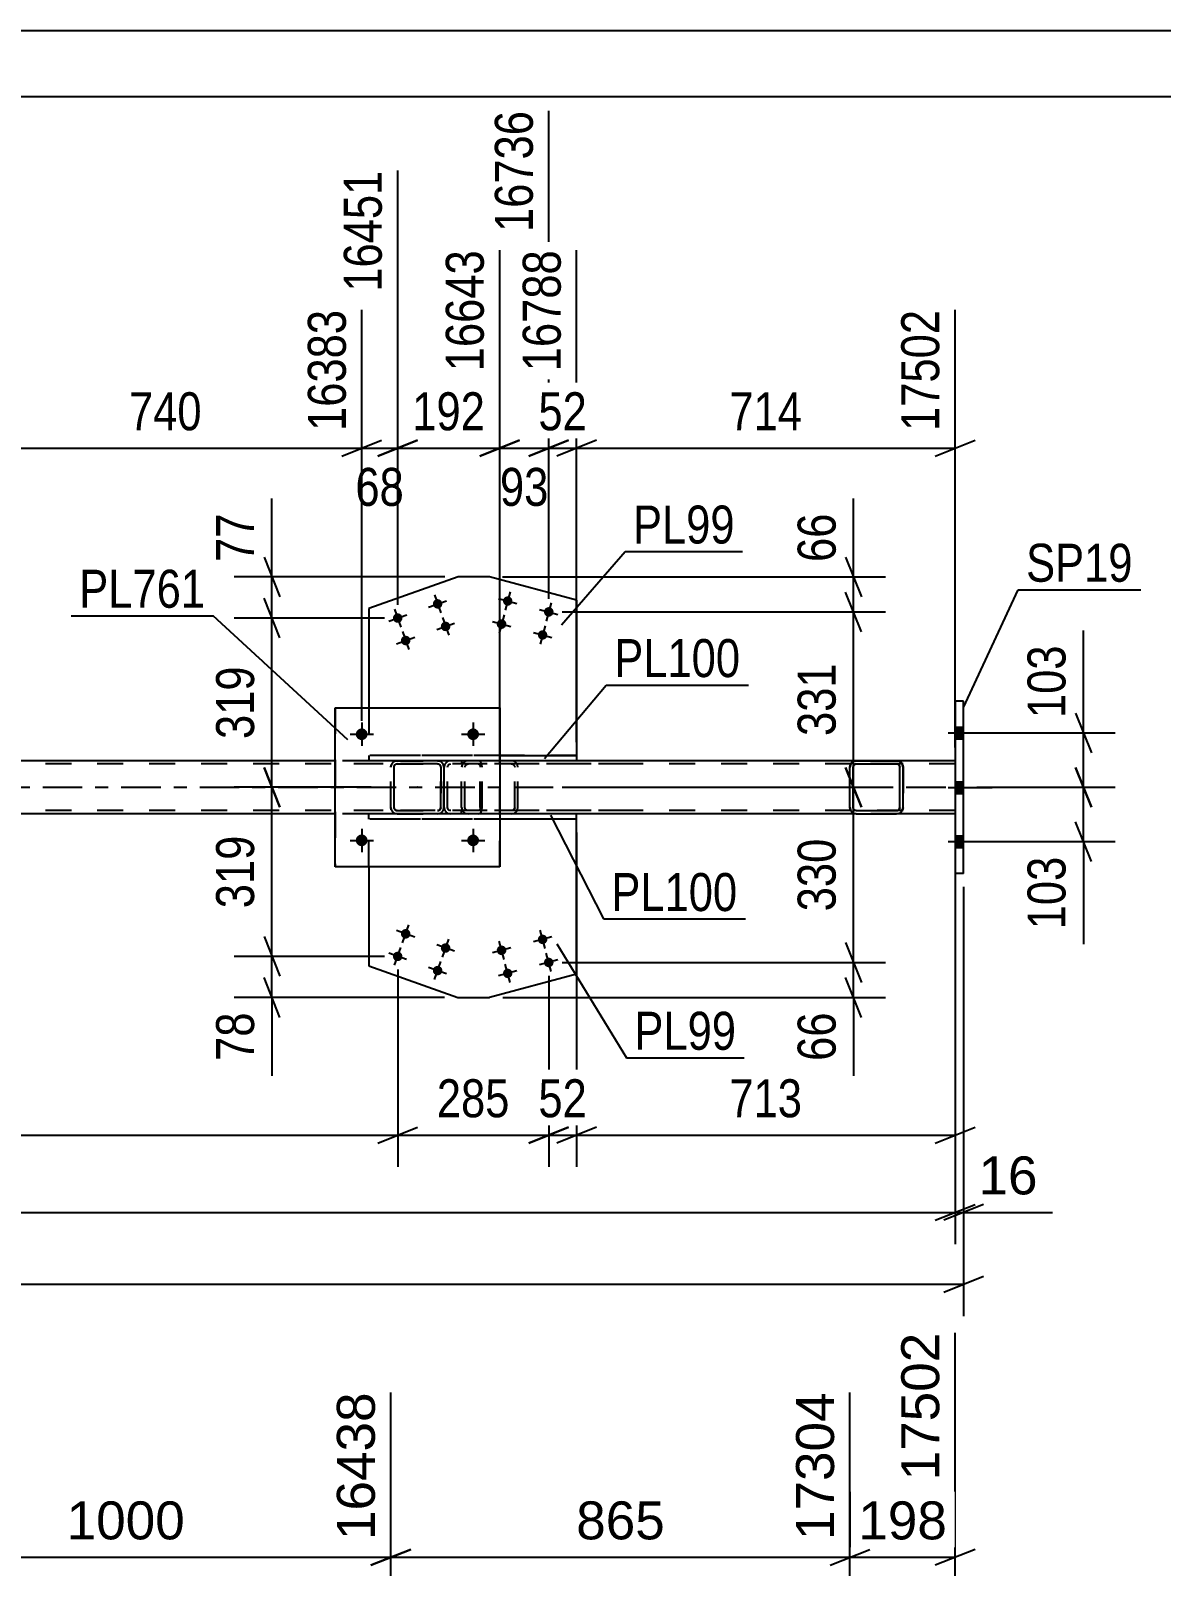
# Model space of a CAD drawing. Header units: millimetres. Extents: x -57 to 784, y -422 to 172.
# Drawn here: x 628.2 to 713.4, y 55.9 to 171.6 of the extents above; entities that cross this region are included whole.
import ezdxf

# ---------------------------------------------------------------- set-up
doc = ezdxf.new("R2010")
doc.units = ezdxf.units.MM
doc.linetypes.add('DXK_LINE_DOT2', pattern=[3.9198, 1.9599, -1.9599])
doc.linetypes.add('DXK_LINE_DOT3', pattern=[5.9187, 2.979, -0.9799, 0.9799, -0.9799])
doc.styles.add('Arial', font='ARIAL.TTF', dxfattribs={"height": 0.2})
doc.styles.add('Arial Narrow', font='ARIALN.TTF', dxfattribs={"height": 0.2})

# ---------------------------------------------------------------- blocks, each defined once
blk = doc.blocks.new('Unknown-122571968-1115')
at = {"color": 5, "linetype": 'Continuous'}
for p, q in [((783.89, 171.64), (-57.11, 171.64)), ((778.89, 166.64), (-52.11, 166.64))]:
    blk.add_line(p, q, dxfattribs=at)
blk = doc.blocks.new('Part-122571968-5188 - 5118')
at = {"color": 7, "linetype": 'DXK_LINE_DOT2'}
for p, q in [((660.68, 116.29), (660.64, 116.11)), ((660.64, 113.07), (660.64, 116.11)), ((660.89, 116.11), (660.91, 116.2)), ((660.89, 113.07), (660.89, 116.11)), ((660.91, 116.2), (660.97, 116.28)), ((661.15, 116.59), (660.95, 116.55)), ((660.97, 116.28), (661.05, 116.33)), ((661.05, 116.33), (661.15, 116.35)), ((672.92, 116.59), (661.15, 116.59)), ((672.92, 116.35), (661.15, 116.35)), ((664.58, 116.55), (664.38, 116.59)), ((664.38, 116.35), (664.48, 116.33)), ((664.48, 116.33), (664.56, 116.28)), ((664.56, 116.28), (664.62, 116.2)), ((664.62, 116.2), (664.64, 116.11)), ((664.64, 113.07), (664.64, 116.11)), ((664.89, 116.11), (664.86, 116.29)), ((664.89, 113.07), (664.89, 116.11)), ((660.64, 113.07), (660.68, 112.88)), ((660.91, 112.98), (660.89, 113.07)), ((660.97, 112.9), (660.91, 112.98)), ((660.95, 112.62), (661.15, 112.59)), ((661.05, 112.85), (660.97, 112.9)), ((661.15, 112.83), (661.05, 112.85)), ((672.92, 112.83), (661.15, 112.83)), ((672.92, 112.59), (661.15, 112.59)), ((664.48, 112.85), (664.38, 112.83)), ((664.38, 112.59), (664.58, 112.62)), ((664.56, 112.9), (664.48, 112.85)), ((664.62, 112.98), (664.56, 112.9)), ((664.64, 113.07), (664.62, 112.98)), ((664.86, 112.88), (664.89, 113.07))]:
    blk.add_line(p, q, dxfattribs=at)
for centre, start, end in [((661.13, 116.09), 110.7583, 155.68), ((664.4, 116.09), 24.32, 69.2417), ((661.13, 113.09), 204.32, 249.2417), ((664.4, 113.09), 290.7583, 335.68)]:
    blk.add_arc(centre, 0.496, start, end, dxfattribs=at)
blk = doc.blocks.new('Part-122571968-5194 - 5118')
at = {"color": 7, "linetype": 'DXK_LINE_DOT2'}
for p, q in [((661.91, 116.59), (652.51, 116.59)), ((661.91, 116.35), (652.51, 116.35)), ((659.36, 116.29), (659.32, 116.11)), ((659.32, 113.07), (659.32, 116.11)), ((659.57, 116.11), (659.59, 116.2)), ((659.57, 113.07), (659.57, 116.11)), ((659.59, 116.2), (659.64, 116.28)), ((659.82, 116.59), (659.63, 116.55)), ((659.64, 116.28), (659.73, 116.33)), ((659.73, 116.33), (659.82, 116.35)), ((660.64, 116.59), (660.64, 116.35)), ((662.02, 116.55), (661.91, 116.59)), ((661.91, 116.35), (661.97, 116.33)), ((661.97, 116.33), (662.01, 116.28)), ((662.01, 116.28), (662.04, 116.2)), ((662.11, 116.45), (662.02, 116.55)), ((662.04, 116.2), (662.05, 116.11)), ((662.05, 113.07), (662.05, 116.11)), ((662.16, 116.29), (662.11, 116.45)), ((662.18, 116.11), (662.16, 116.29)), ((662.18, 113.07), (662.18, 116.11)), ((661.91, 112.83), (652.51, 112.83)), ((661.91, 112.59), (652.51, 112.59)), ((659.32, 113.07), (659.36, 112.88)), ((659.59, 112.98), (659.57, 113.07)), ((659.64, 112.9), (659.59, 112.98)), ((659.63, 112.62), (659.82, 112.59)), ((659.73, 112.85), (659.64, 112.9)), ((659.82, 112.83), (659.73, 112.85)), ((660.64, 112.59), (660.64, 112.83)), ((661.97, 112.85), (661.91, 112.83)), ((661.91, 112.59), (662.02, 112.62)), ((662.01, 112.9), (661.97, 112.85)), ((662.04, 112.98), (662.01, 112.9)), ((662.02, 112.62), (662.11, 112.73)), ((662.05, 113.07), (662.04, 112.98)), ((662.11, 112.73), (662.16, 112.88)), ((662.16, 112.88), (662.18, 113.07))]:
    blk.add_line(p, q, dxfattribs=at)
for centre, start, end in [((659.81, 116.09), 111.1941, 156.1506), ((659.81, 113.08), 203.8494, 248.8059)]:
    blk.add_arc(centre, 0.492, start, end, dxfattribs=at)
blk = doc.blocks.new('Part-122571968-5204 - 5118')
at = {"color": 2, "linetype": 'Continuous'}
for p, q in [((698.49, 121.09), (697.85, 121.09)), ((697.85, 121.09), (697.85, 108.09)), ((698.49, 108.09), (698.49, 121.09)), ((698.49, 108.09), (697.85, 108.09))]:
    blk.add_line(p, q, dxfattribs=at)
blk = doc.blocks.new('Bolt-122571968-5145 - 5118')
at = {"linetype": 'Continuous'}
for points in [[(652.67, 110.59), (652.67, 110.68), (652.7, 110.77), (652.75, 110.85), (652.81, 110.91), (652.89, 110.97), (652.97, 111.01), (653.06, 111.03), (653.15, 111.03), (653.24, 111.01), (653.33, 110.97), (653.4, 110.91), (653.46, 110.85), (653.51, 110.77), (653.54, 110.68), (653.55, 110.59), (653.54, 110.5), (653.51, 110.41), (653.46, 110.33), (653.4, 110.26), (653.33, 110.21), (653.24, 110.17), (653.15, 110.15), (653.06, 110.15), (652.97, 110.17), (652.89, 110.21), (652.81, 110.26), (652.75, 110.33), (652.7, 110.41), (652.67, 110.5)], [(661.07, 110.59), (661.07, 110.68), (661.1, 110.77), (661.15, 110.85), (661.21, 110.91), (661.29, 110.97), (661.37, 111.01), (661.46, 111.03), (661.55, 111.03), (661.64, 111.01), (661.73, 110.97), (661.8, 110.91), (661.86, 110.85), (661.91, 110.77), (661.94, 110.68), (661.95, 110.59), (661.94, 110.5), (661.91, 110.41), (661.86, 110.33), (661.8, 110.26), (661.73, 110.21), (661.64, 110.17), (661.55, 110.15), (661.46, 110.15), (661.37, 110.17), (661.29, 110.21), (661.21, 110.26), (661.15, 110.33), (661.1, 110.41), (661.07, 110.5)]]:
    blk.add_hatch(color=1, dxfattribs=at).paths.add_polyline_path(points)
at = {"color": 1, "linetype": 'Continuous'}
for p, q in [((653.11, 111.47), (653.11, 109.71)), ((661.51, 111.47), (661.51, 109.71)), ((652.23, 110.59), (653.99, 110.59)), ((660.63, 110.59), (662.39, 110.59))]:
    blk.add_line(p, q, dxfattribs=at)
blk = doc.blocks.new('Bolt-122571968-5146 - 5118')
at = {"linetype": 'Continuous'}
for points in [[(652.67, 118.59), (652.67, 118.68), (652.7, 118.77), (652.75, 118.85), (652.81, 118.91), (652.89, 118.97), (652.97, 119.01), (653.06, 119.03), (653.15, 119.03), (653.24, 119.01), (653.33, 118.97), (653.4, 118.91), (653.46, 118.85), (653.51, 118.77), (653.54, 118.68), (653.55, 118.59), (653.54, 118.5), (653.51, 118.41), (653.46, 118.33), (653.4, 118.26), (653.33, 118.21), (653.24, 118.17), (653.15, 118.15), (653.06, 118.15), (652.97, 118.17), (652.89, 118.21), (652.81, 118.26), (652.75, 118.33), (652.7, 118.41), (652.67, 118.5)], [(661.07, 118.59), (661.07, 118.68), (661.1, 118.77), (661.15, 118.85), (661.21, 118.91), (661.29, 118.97), (661.37, 119.01), (661.46, 119.03), (661.55, 119.03), (661.64, 119.01), (661.73, 118.97), (661.8, 118.91), (661.86, 118.85), (661.91, 118.77), (661.94, 118.68), (661.95, 118.59), (661.94, 118.5), (661.91, 118.41), (661.86, 118.33), (661.8, 118.26), (661.73, 118.21), (661.64, 118.17), (661.55, 118.15), (661.46, 118.15), (661.37, 118.17), (661.29, 118.21), (661.21, 118.26), (661.15, 118.33), (661.1, 118.41), (661.07, 118.5)]]:
    blk.add_hatch(color=1, dxfattribs=at).paths.add_polyline_path(points)
at = {"color": 1, "linetype": 'Continuous'}
for p, q in [((653.11, 119.47), (653.11, 117.71)), ((661.51, 119.47), (661.51, 117.71)), ((652.23, 118.59), (653.99, 118.59)), ((660.63, 118.59), (662.39, 118.59))]:
    blk.add_line(p, q, dxfattribs=at)
blk = doc.blocks.new('Bolt-122571968-5147 - 5118')
at = {"linetype": 'Continuous'}
for points in [[(659.17, 128.54, -1), (658.49, 128.3, -1)], [(656.16, 127.47, -1), (655.48, 127.23, -1)], [(659.77, 126.84, -1), (659.09, 126.6, -1)], [(656.76, 125.78, -1), (656.08, 125.54, -1)]]:
    blk.add_hatch(color=1, dxfattribs=at).paths.add_polyline_path(points)
at = {"color": 1, "linetype": 'Continuous'}
for p, q in [((658.15, 128.18), (659.51, 128.66)), ((658.59, 129.1), (659.07, 127.74)), ((655.14, 127.11), (656.5, 127.59)), ((655.58, 128.03), (656.06, 126.67)), ((659.19, 127.4), (659.67, 126.05)), ((656.18, 126.33), (656.66, 124.98)), ((658.76, 126.48), (660.11, 126.96)), ((655.74, 125.41), (657.1, 125.9))]:
    blk.add_line(p, q, dxfattribs=at)
blk = doc.blocks.new('Bolt-122571968-5148 - 5118')
at = {"linetype": 'Continuous'}
for points in [[(664.46, 128.54, -1), (663.77, 128.73, -1)], [(667.56, 127.72, -1), (666.86, 127.91, -1)], [(664, 126.8, -1), (663.3, 126.99, -1)], [(667.09, 125.98, -1), (666.4, 126.17, -1)]]:
    blk.add_hatch(color=1, dxfattribs=at).paths.add_polyline_path(points)
at = {"color": 1, "linetype": 'Continuous'}
for p, q in [((663.42, 128.82), (664.81, 128.45)), ((664.3, 129.33), (663.93, 127.94)), ((663.84, 127.59), (663.47, 126.2)), ((666.51, 128), (667.9, 127.63)), ((667.39, 128.51), (667.02, 127.12)), ((662.96, 127.08), (664.35, 126.71)), ((666.05, 126.26), (667.44, 125.89)), ((666.93, 126.77), (666.56, 125.38))]:
    blk.add_line(p, q, dxfattribs=at)
blk = doc.blocks.new('Bolt-122571968-5158 - 5118')
at = {"linetype": 'Continuous'}
for points in [[(697.85, 119.13), (697.85, 118.25), (698.49, 118.25), (698.49, 119.13)], [(697.85, 119.13), (697.85, 118.25), (698.49, 118.25), (698.49, 119.13)], [(697.85, 119.13), (697.85, 118.25), (698.49, 118.25), (698.49, 119.13)], [(697.85, 115.01), (697.85, 114.13), (698.49, 114.13), (698.49, 115.01)], [(697.85, 115.01), (697.85, 114.13), (698.49, 114.13), (698.49, 115.01)], [(697.85, 110.93), (697.85, 110.05), (698.49, 110.05), (698.49, 110.93)], [(697.85, 110.93), (697.85, 110.05), (698.49, 110.05), (698.49, 110.93)], [(697.85, 110.93), (697.85, 110.05), (698.49, 110.05), (698.49, 110.93)]]:
    blk.add_hatch(color=1, dxfattribs=at).paths.add_polyline_path(points)
at = {"color": 1, "linetype": 'Continuous'}
for p, q in [((697.33, 118.69), (700.65, 118.69)), ((697.33, 118.69), (700.65, 118.69)), ((697.33, 118.69), (700.65, 118.69)), ((697.85, 119.13), (698.49, 119.13)), ((697.85, 119.13), (698.49, 119.13)), ((697.85, 119.13), (698.49, 119.13)), ((697.85, 118.25), (698.49, 118.25)), ((697.85, 118.25), (698.49, 118.25)), ((697.85, 118.25), (698.49, 118.25)), ((697.85, 115.01), (698.49, 115.01)), ((697.85, 115.01), (698.49, 115.01)), ((697.33, 114.57), (700.65, 114.57)), ((697.33, 114.57), (700.65, 114.57)), ((697.85, 114.13), (698.49, 114.13)), ((697.85, 114.13), (698.49, 114.13)), ((697.33, 110.49), (700.65, 110.49)), ((697.33, 110.49), (700.65, 110.49)), ((697.33, 110.49), (700.65, 110.49)), ((697.85, 110.93), (698.49, 110.93)), ((697.85, 110.93), (698.49, 110.93)), ((697.85, 110.93), (698.49, 110.93)), ((697.85, 110.05), (698.49, 110.05)), ((697.85, 110.05), (698.49, 110.05)), ((697.85, 110.05), (698.49, 110.05))]:
    blk.add_line(p, q, dxfattribs=at)
blk = doc.blocks.new('Bolt-122571968-5218 - 5118')
at = {"linetype": 'Continuous'}
for points in [[(666.4, 103.03, -1), (667.09, 103.21, -1)], [(663.3, 102.21, -1), (664, 102.39, -1)], [(663.77, 100.47, -1), (664.46, 100.65, -1)], [(666.86, 101.29, -1), (667.56, 101.47, -1)]]:
    blk.add_hatch(color=1, dxfattribs=at).paths.add_polyline_path(points)
at = {"color": 1, "linetype": 'Continuous'}
for p, q in [((667.44, 103.31), (666.05, 102.94)), ((666.93, 102.43), (666.56, 103.82)), ((664.35, 102.48), (662.96, 102.11)), ((663.84, 101.6), (663.47, 102.99)), ((667.39, 100.69), (667.02, 102.08)), ((664.81, 100.74), (663.42, 100.37)), ((664.3, 99.86), (663.93, 101.26)), ((667.9, 101.57), (666.51, 101.2))]:
    blk.add_line(p, q, dxfattribs=at)
blk = doc.blocks.new('Part-122571968-5223 - 5118')
at = {"color": 7, "linetype": 'DXK_LINE_DOT2'}
for p, q in [((653.65, 112.19), (653.65, 112.59)), ((663.51, 112.59), (653.65, 112.59)), ((663.51, 112.19), (653.65, 112.19))]:
    blk.add_line(p, q, dxfattribs=at)
at = {"color": 2, "linetype": 'Continuous'}
for p, q in [((669.31, 112.59), (663.51, 112.59)), ((669.31, 112.19), (669.31, 112.59)), ((669.31, 112.19), (663.51, 112.19))]:
    blk.add_line(p, q, dxfattribs=at)
blk = doc.blocks.new('Part-122571968-5228 - 5118')
at = {"color": 7, "linetype": 'DXK_LINE_DOT2'}
for p in [(669.31, 112.19), (653.65, 108.59)]:
    blk.add_line(p, (653.65, 112.19), dxfattribs=at)
at = {"color": 2, "linetype": 'Continuous'}
for p, q in [((669.31, 100.49), (669.31, 112.19)), ((653.65, 108.59), (653.65, 101.13)), ((653.65, 101.13), (660.36, 98.74)), ((669.31, 100.49), (662.74, 98.74)), ((660.36, 98.74), (662.74, 98.74))]:
    blk.add_line(p, q, dxfattribs=at)
blk = doc.blocks.new('Part-122571968-5234 - 5118')
at = {"color": 7, "linetype": 'DXK_LINE_DOT2'}
for p, q in [((653.65, 116.99), (653.65, 116.59)), ((663.51, 116.99), (653.65, 116.99)), ((663.51, 116.59), (653.65, 116.59))]:
    blk.add_line(p, q, dxfattribs=at)
at = {"color": 2, "linetype": 'Continuous'}
for p, q in [((663.51, 116.99), (669.31, 116.99)), ((669.31, 116.99), (669.31, 116.59)), ((669.31, 116.59), (663.51, 116.59))]:
    blk.add_line(p, q, dxfattribs=at)
blk = doc.blocks.new('Part-122571968-5239 - 5118')
at = {"color": 2, "linetype": 'Continuous'}
for p, q in [((660.37, 130.45), (653.65, 128.07)), ((662.73, 130.45), (660.37, 130.45)), ((669.31, 128.7), (662.73, 130.45)), ((669.31, 128.7), (669.31, 116.99)), ((653.65, 128.07), (653.65, 120.59))]:
    blk.add_line(p, q, dxfattribs=at)
at = {"color": 7, "linetype": 'DXK_LINE_DOT2'}
for p in [(653.65, 120.59), (669.31, 116.99)]:
    blk.add_line(p, (653.65, 116.99), dxfattribs=at)
blk = doc.blocks.new('Part-122571968-5290 - 5118')
at = {"color": 2, "linetype": 'Continuous'}
for p, q in [((651.11, 108.59), (651.11, 120.59)), ((651.11, 120.59), (651.11, 120.59)), ((651.11, 120.59), (663.51, 120.59)), ((663.51, 120.59), (663.51, 108.59)), ((651.11, 108.59), (651.11, 108.59)), ((663.51, 108.59), (651.11, 108.59))]:
    blk.add_line(p, q, dxfattribs=at)
at = {"color": 7, "linetype": 'DXK_LINE_DOT2'}
for p, q in [((651.11, 120.59), (651.11, 108.59)), ((651.11, 120.59), (651.11, 120.59)), ((663.51, 108.59), (663.51, 120.59)), ((651.11, 108.59), (651.11, 108.59))]:
    blk.add_line(p, q, dxfattribs=at)
blk = doc.blocks.new('Bolt-122571968-5408 - 5118')
at = {"linetype": 'Continuous'}
for points in [[(656.08, 103.66, -1), (656.76, 103.42, -1)], [(655.48, 101.96, -1), (656.16, 101.72, -1)], [(659.09, 102.59, -1), (659.77, 102.35, -1)], [(658.49, 100.89, -1), (659.17, 100.65, -1)]]:
    blk.add_hatch(color=1, dxfattribs=at).paths.add_polyline_path(points)
at = {"color": 1, "linetype": 'Continuous'}
for p, q in [((656.18, 102.86), (656.66, 104.22)), ((657.1, 103.3), (655.74, 103.78)), ((659.19, 101.79), (659.67, 103.15)), ((656.49, 101.6), (655.14, 102.08)), ((655.57, 101.17), (656.06, 102.52)), ((660.11, 102.23), (658.76, 102.71)), ((659.51, 100.53), (658.15, 101.01)), ((658.59, 100.09), (659.07, 101.45))]:
    blk.add_line(p, q, dxfattribs=at)
blk = doc.blocks.new('Part-122571968-5357 - 5118')
at = {"color": 7, "linetype": 'DXK_LINE_DOT2'}
for p, q in [((655.3, 116.11), (655.34, 116.29)), ((655.3, 116.11), (655.31, 116.11)), ((655.3, 113.07), (655.3, 116.11)), ((655.34, 116.29), (655.31, 116.11)), ((655.31, 113.07), (655.31, 116.11)), ((655.56, 116.2), (655.54, 116.11)), ((655.55, 116.11), (655.54, 116.11)), ((655.54, 116.11), (655.54, 113.07)), ((655.55, 116.11), (655.56, 116.2)), ((655.55, 113.07), (655.55, 116.11)), ((655.56, 116.2), (655.62, 116.28)), ((655.61, 116.28), (655.56, 116.2)), ((655.6, 116.55), (655.78, 116.59)), ((655.79, 116.59), (655.6, 116.55)), ((655.69, 116.33), (655.61, 116.28)), ((655.62, 116.28), (655.69, 116.33)), ((655.69, 116.33), (655.79, 116.35)), ((655.78, 116.35), (655.69, 116.33)), ((655.79, 116.59), (655.78, 116.59)), ((655.78, 116.59), (658.82, 116.59)), ((655.78, 116.35), (655.79, 116.35)), ((658.82, 116.35), (655.78, 116.35)), ((655.79, 116.59), (658.83, 116.59)), ((655.79, 116.35), (658.83, 116.35)), ((658.82, 116.59), (658.83, 116.59)), ((658.82, 116.59), (659, 116.55)), ((658.83, 116.35), (658.82, 116.35)), ((658.91, 116.33), (658.82, 116.35)), ((659.01, 116.55), (658.83, 116.59)), ((658.83, 116.35), (658.92, 116.33)), ((658.91, 116.33), (658.92, 116.33)), ((658.99, 116.28), (658.91, 116.33)), ((658.92, 116.33), (658.99, 116.28)), ((658.99, 116.28), (659.05, 116.2)), ((659.04, 116.2), (658.99, 116.28)), ((659.06, 116.11), (659.04, 116.2)), ((659.05, 116.2), (659.07, 116.11)), ((659.07, 116.11), (659.06, 116.11)), ((659.06, 116.11), (659.06, 113.07)), ((659.07, 113.07), (659.07, 116.11)), ((659.26, 116.29), (659.3, 116.11)), ((659.31, 116.11), (659.27, 116.29)), ((659.31, 116.11), (659.3, 116.11)), ((659.3, 116.11), (659.3, 113.07)), ((659.31, 113.07), (659.31, 116.11)), ((655.31, 113.07), (655.3, 113.07)), ((655.34, 112.88), (655.3, 113.07)), ((655.31, 113.07), (655.34, 112.88)), ((655.54, 113.07), (655.55, 113.07)), ((655.54, 113.07), (655.56, 112.98)), ((655.56, 112.98), (655.55, 113.07)), ((655.62, 112.9), (655.56, 112.98)), ((655.56, 112.98), (655.61, 112.9)), ((655.6, 112.62), (655.6, 112.62)), ((655.78, 112.59), (655.6, 112.62)), ((655.6, 112.62), (655.79, 112.59)), ((655.61, 112.9), (655.69, 112.85)), ((655.69, 112.85), (655.62, 112.9)), ((655.79, 112.83), (655.69, 112.85)), ((655.69, 112.85), (655.78, 112.83)), ((655.79, 112.83), (655.78, 112.83)), ((655.78, 112.83), (658.82, 112.83)), ((655.79, 112.59), (655.78, 112.59)), ((655.78, 112.59), (658.82, 112.59)), ((655.79, 112.83), (658.83, 112.83)), ((655.79, 112.59), (658.83, 112.59)), ((658.82, 112.83), (658.91, 112.85)), ((658.82, 112.83), (658.83, 112.83)), ((659, 112.62), (658.82, 112.59)), ((658.82, 112.59), (658.83, 112.59)), ((658.92, 112.85), (658.83, 112.83)), ((658.83, 112.59), (659.01, 112.62)), ((658.91, 112.85), (658.99, 112.9)), ((658.99, 112.9), (658.92, 112.85)), ((659.05, 112.98), (658.99, 112.9)), ((658.99, 112.9), (659.04, 112.98)), ((659.04, 112.98), (659.06, 113.07)), ((659.07, 113.07), (659.05, 112.98)), ((659.06, 113.07), (659.07, 113.07)), ((659.3, 113.07), (659.26, 112.88)), ((659.27, 112.88), (659.31, 113.07)), ((659.3, 113.07), (659.31, 113.07))]:
    blk.add_line(p, q, dxfattribs=at)
at = {"color": 7, "linetype": 'DXK_LINE_DOT3'}
blk.add_line((657.31, 114.59), (657.3, 114.59), dxfattribs=at)
at = {"color": 7, "linetype": 'DXK_LINE_DOT2'}
for centre, start, end in [((655.78, 116.11), 112.5, 157.5), ((655.79, 116.11), 112.5, 157.5), ((658.82, 116.11), 22.5, 67.5), ((658.83, 116.11), 22.5, 67.5), ((655.78, 113.07), 202.5, 247.5), ((655.79, 113.07), 202.5, 247.5), ((658.82, 113.07), 292.5, 337.5), ((658.83, 113.07), 292.5, 337.5)]:
    blk.add_arc(centre, 0.48, start, end, dxfattribs=at)
blk = doc.blocks.new('Part-122571968-5410 - 5118')
at = {"color": 2, "linetype": 'Continuous'}
for p, q in [((689.92, 116.11), (689.95, 116.29)), ((689.96, 116.29), (689.92, 116.11)), ((689.92, 113.07), (689.92, 116.11)), ((689.92, 116.11), (689.92, 116.11)), ((689.92, 113.07), (689.92, 116.11)), ((690.16, 116.11), (690.18, 116.2)), ((690.16, 113.07), (690.16, 116.11)), ((690.18, 116.2), (690.23, 116.28)), ((690.21, 116.55), (690.4, 116.59)), ((690.4, 116.59), (690.22, 116.55)), ((690.23, 116.28), (690.31, 116.33)), ((690.31, 116.33), (690.4, 116.35)), ((690.4, 116.59), (693.44, 116.59)), ((690.4, 116.59), (690.4, 116.59)), ((690.4, 116.59), (693.44, 116.59)), ((690.4, 116.35), (693.44, 116.35)), ((693.44, 116.59), (693.44, 116.59)), ((693.44, 116.59), (693.44, 116.59)), ((693.62, 116.55), (693.44, 116.59)), ((693.44, 116.35), (693.53, 116.33)), ((693.53, 116.33), (693.61, 116.28)), ((693.61, 116.28), (693.53, 116.33)), ((693.61, 116.28), (693.66, 116.2)), ((693.66, 116.2), (693.61, 116.28)), ((693.66, 116.2), (693.68, 116.11)), ((693.68, 116.11), (693.66, 116.2)), ((693.68, 113.07), (693.68, 116.11)), ((693.68, 116.11), (693.68, 116.11)), ((693.68, 113.07), (693.68, 116.11)), ((693.92, 116.11), (693.88, 116.29)), ((693.92, 113.07), (693.92, 116.11)), ((689.92, 113.07), (689.92, 113.07)), ((689.95, 112.88), (689.92, 113.07)), ((689.92, 113.07), (689.96, 112.88)), ((690.18, 112.98), (690.16, 113.07)), ((690.23, 112.9), (690.18, 112.98)), ((690.21, 112.62), (690.22, 112.62)), ((690.22, 112.62), (690.21, 112.62)), ((690.22, 112.62), (690.4, 112.59)), ((690.31, 112.85), (690.23, 112.9)), ((690.4, 112.83), (690.31, 112.85)), ((690.4, 112.83), (693.44, 112.83)), ((690.4, 112.83), (693.44, 112.83)), ((690.4, 112.59), (693.44, 112.59)), ((693.53, 112.85), (693.44, 112.83)), ((693.44, 112.83), (693.53, 112.85)), ((693.44, 112.83), (693.44, 112.83)), ((693.44, 112.59), (693.62, 112.62)), ((693.61, 112.9), (693.53, 112.85)), ((693.53, 112.85), (693.61, 112.9)), ((693.66, 112.98), (693.61, 112.9)), ((693.61, 112.9), (693.66, 112.98)), ((693.68, 113.07), (693.66, 112.98)), ((693.66, 112.98), (693.68, 113.07)), ((693.68, 113.07), (693.68, 113.07)), ((693.88, 112.88), (693.92, 113.07))]:
    blk.add_line(p, q, dxfattribs=at)
at = {"color": 7, "linetype": 'DXK_LINE_DOT2'}
for p, q in [((690.17, 116.2), (690.16, 116.11)), ((690.16, 116.11), (690.16, 116.11)), ((690.16, 116.11), (690.16, 113.07)), ((690.23, 116.28), (690.17, 116.2)), ((690.3, 116.33), (690.23, 116.28)), ((690.4, 116.35), (690.3, 116.33)), ((690.4, 116.35), (690.4, 116.35)), ((693.44, 116.35), (690.4, 116.35)), ((693.44, 116.59), (693.62, 116.55)), ((693.44, 116.35), (693.44, 116.35)), ((693.44, 116.35), (693.44, 116.35)), ((693.53, 116.33), (693.53, 116.33)), ((693.68, 116.11), (693.68, 116.11)), ((693.88, 116.29), (693.92, 116.11)), ((693.92, 116.11), (693.92, 116.11)), ((693.92, 116.11), (693.92, 113.07)), ((690.16, 113.07), (690.16, 113.07)), ((690.16, 113.07), (690.17, 112.98)), ((690.17, 112.98), (690.23, 112.9)), ((690.4, 112.59), (690.22, 112.62)), ((690.23, 112.9), (690.3, 112.85)), ((690.3, 112.85), (690.31, 112.85)), ((690.4, 112.83), (690.4, 112.83)), ((690.4, 112.59), (690.4, 112.59)), ((690.4, 112.59), (693.44, 112.59)), ((693.62, 112.62), (693.44, 112.59)), ((693.44, 112.59), (693.44, 112.59)), ((693.68, 113.07), (693.68, 113.07)), ((693.92, 113.07), (693.88, 112.88)), ((693.92, 113.07), (693.92, 113.07))]:
    blk.add_line(p, q, dxfattribs=at)
at = {"color": 2, "linetype": 'Continuous'}
for centre, start, end in [((690.4, 116.11), 112.5006, 157.5006), ((690.4, 116.11), 112.5006, 157.5006), ((693.44, 116.11), 22.5006, 67.5006), ((690.4, 113.07), 202.5006, 247.5006), ((690.4, 113.07), 202.5006, 247.5006), ((693.44, 113.07), 292.5006, 337.5006)]:
    blk.add_arc(centre, 0.48, start, end, dxfattribs=at)
at = {"color": 7, "linetype": 'DXK_LINE_DOT2'}
for centre, start, end in [((693.44, 116.11), 22.5006, 67.5006), ((693.44, 113.07), 292.5006, 337.5006)]:
    blk.add_arc(centre, 0.48, start, end, dxfattribs=at)
blk = doc.blocks.new('Part-122571968-5417 - 5118')
at = {"color": 7, "linetype": 'DXK_LINE_DOT2'}
for p, q in [((697.85, 116.35), (43.11, 116.35)), ((669.31, 116.59), (651.11, 116.59)), ((697.85, 116.59), (697.85, 112.59)), ((697.85, 112.83), (43.11, 112.83)), ((669.31, 112.59), (651.11, 112.59)), ((693.45, 112.59), (690.4, 112.59))]:
    blk.add_line(p, q, dxfattribs=at)
at = {"color": 2, "linetype": 'Continuous'}
for p, q in [((651.11, 116.59), (623.51, 116.59)), ((697.85, 116.59), (669.31, 116.59)), ((651.11, 112.59), (623.51, 112.59)), ((690.4, 112.59), (669.31, 112.59)), ((697.85, 112.59), (693.45, 112.59))]:
    blk.add_line(p, q, dxfattribs=at)
at = {"color": 7, "linetype": 'DXK_LINE_DOT3'}
blk.add_line((43.11, 114.59), (697.85, 114.59), dxfattribs=at)
blk = doc.blocks.new('StraightDimension-122571968-4546 - 3165')
at = {"color": 7, "linetype": 'Continuous'}
for p, q in [((697.85, 3), (697.85, 73.45)), ((689.92, 16.17), (689.92, 68.95)), ((688.42, 55.93), (691.42, 57.13)), ((699.35, 57.13), (696.35, 55.93)), ((689.92, 56.53), (697.85, 56.53))]:
    blk.add_line(p, q, dxfattribs=at)
at = {"color": 0}
blk.add_wipeout([(697.82, 57.28), (697.82, 61.48), (689.95, 61.48), (689.95, 57.28)], dxfattribs=at)
at = {"color": 3, "style": 'Arial'}
blk.add_text('198', height=2.865, dxfattribs=at).set_placement((690.55, 57.88))
at = {"color": 0, "linetype": 'Continuous'}
blk.add_wipeout([(697.25, 74.05), (693.05, 74.05), (693.05, 61.73), (697.25, 61.73)], dxfattribs=at)
at = {"color": 3, "linetype": 'Continuous', "style": 'Arial'}
blk.add_text('17502', height=2.865, rotation=90.0002, dxfattribs=at).set_placement((696.65, 62.33))
blk = doc.blocks.new('StraightDimension-122571968-4530 - 3165')
at = {"color": 7, "linetype": 'Continuous'}
for p, q in [((615.3, 16.31), (615.3, 68.95)), ((655.3, 15.16), (655.3, 68.95)), ((616.8, 57.13), (613.8, 55.93)), ((653.8, 55.93), (656.8, 57.13)), ((615.3, 56.53), (655.3, 56.53))]:
    blk.add_line(p, q, dxfattribs=at)
at = {"color": 0}
blk.add_wipeout([(640.35, 57.28), (640.35, 61.48), (630.26, 61.48), (630.26, 57.28)], dxfattribs=at)
at = {"color": 3, "style": 'Arial'}
blk.add_text('1000', height=2.865, dxfattribs=at).set_placement((630.86, 57.88))
at = {"color": 0, "linetype": 'Continuous'}
blk.add_wipeout([(654.7, 69.55), (650.5, 69.55), (650.5, 57.23), (654.7, 57.23)], dxfattribs=at)
at = {"color": 3, "linetype": 'Continuous', "style": 'Arial'}
blk.add_text('16438', height=2.865, rotation=90.0002, dxfattribs=at).set_placement((654.1, 57.83))
blk = doc.blocks.new('StraightDimension-122571968-4538 - 3165')
at = {"color": 7, "linetype": 'Continuous'}
for p, q in [((655.3, 15.16), (655.3, 68.95)), ((689.92, 16.17), (689.92, 68.95)), ((656.8, 57.13), (653.8, 55.93)), ((688.42, 55.93), (691.42, 57.13)), ((655.3, 56.53), (689.92, 56.53))]:
    blk.add_line(p, q, dxfattribs=at)
at = {"color": 0}
blk.add_wipeout([(676.55, 57.28), (676.55, 61.48), (668.68, 61.48), (668.68, 57.28)], dxfattribs=at)
at = {"color": 3, "style": 'Arial'}
blk.add_text('865', height=2.865, dxfattribs=at).set_placement((669.28, 57.88))
at = {"color": 0, "linetype": 'Continuous'}
blk.add_wipeout([(689.32, 69.55), (685.12, 69.55), (685.12, 57.23), (689.32, 57.23)], dxfattribs=at)
at = {"color": 3, "linetype": 'Continuous', "style": 'Arial'}
blk.add_text('17304', height=2.865, rotation=90.0002, dxfattribs=at).set_placement((688.72, 57.83))
blk = doc.blocks.new('StraightDimension-122571968-16333 - 5118')
at = {"color": 7, "linetype": 'Continuous'}
for p, q in [((669.31, 117.99), (669.31, 155.1)), ((697.85, 117.59), (697.85, 150.6)), ((670.81, 140.76), (667.81, 139.56)), ((669.31, 140.16), (697.85, 140.16)), ((696.35, 139.56), (699.35, 140.76))]:
    blk.add_line(p, q, dxfattribs=at)
at = {"color": 0}
blk.add_wipeout([(686.92, 140.91), (686.92, 145.11), (680.23, 145.11), (680.23, 140.91)], dxfattribs=at)
at = {"color": 3, "style": 'Arial Narrow'}
blk.add_text('714', height=2.863, dxfattribs=at).set_placement((680.83, 141.51))
at = {"color": 0, "linetype": 'Continuous'}
blk.add_wipeout([(697.25, 151.2), (693.05, 151.2), (693.05, 140.86), (697.25, 140.86)], dxfattribs=at)
at = {"color": 3, "linetype": 'Continuous', "style": 'Arial Narrow'}
blk.add_text('17502', height=2.863, rotation=90.0002, dxfattribs=at).set_placement((696.65, 141.46))
blk = doc.blocks.new('StraightDimension-122571968-6187 - 5118')
at = {"color": 7, "linetype": 'Continuous'}
for p, q in [((655.82, 100.84), (655.82, 85.96)), ((667.21, 100.38), (667.21, 85.96)), ((654.32, 87.76), (657.32, 88.96)), ((655.82, 88.36), (667.21, 88.36)), ((668.71, 88.96), (665.71, 87.76))]:
    blk.add_line(p, q, dxfattribs=at)
at = {"color": 0}
blk.add_wipeout([(664.85, 89.11), (664.85, 93.31), (658.17, 93.31), (658.17, 89.11)], dxfattribs=at)
at = {"color": 3, "style": 'Arial Narrow'}
blk.add_text('285', height=2.863, dxfattribs=at).set_placement((658.77, 89.71))
blk = doc.blocks.new('StraightDimension-122571968-6269 - 5118')
at = {"color": 7, "linetype": 'Continuous'}
for p, q in [((689.59, 102.88), (690.79, 99.88)), ((668.21, 101.38), (692.59, 101.38)), ((690.19, 98.74), (690.19, 101.38)), ((690.79, 97.24), (689.59, 100.24)), ((663.74, 98.74), (692.59, 98.74)), ((690.19, 98.74), (690.19, 92.84)), ((690.19, 98.74), (690.19, 92.84))]:
    blk.add_line(p, q, dxfattribs=at)
at = {"color": 0}
blk.add_wipeout([(689.44, 98.22), (685.24, 98.22), (685.24, 93.36), (689.44, 93.36)], dxfattribs=at)
at = {"color": 3, "style": 'Arial Narrow'}
blk.add_text('66', height=2.863, rotation=90.0002, dxfattribs=at).set_placement((688.84, 93.96))
blk = doc.blocks.new('StraightDimension-122571968-17260 - 5118')
at = {"color": 7, "linetype": 'Continuous'}
for p, q in [((697.85, 107.09), (697.85, 80.14)), ((9.28, 82.54), (697.85, 82.54)), ((696.35, 81.94), (699.35, 83.14))]:
    blk.add_line(p, q, dxfattribs=at)
blk = doc.blocks.new('StraightDimension-122571968-6242 - 5118')
at = {"color": 7, "linetype": 'Continuous'}
for p, q in [((690.79, 113.09), (689.59, 116.09)), ((668.21, 114.59), (692.59, 114.59)), ((690.19, 101.38), (690.19, 114.59)), ((689.59, 102.88), (690.79, 99.88)), ((668.21, 101.38), (692.59, 101.38))]:
    blk.add_line(p, q, dxfattribs=at)
at = {"color": 0}
blk.add_wipeout([(689.44, 111.33), (685.24, 111.33), (685.24, 104.64), (689.44, 104.64)], dxfattribs=at)
at = {"color": 3, "style": 'Arial Narrow'}
blk.add_text('330', height=2.863, rotation=90.0002, dxfattribs=at).set_placement((688.84, 105.24))
blk = doc.blocks.new('StraightDimension-122571968-6171 - 5118')
at = {"color": 7, "linetype": 'Continuous'}
for p, q in [((669.31, 111.19), (669.31, 85.96)), ((697.85, 111.59), (697.85, 85.96)), ((670.81, 88.96), (667.81, 87.76)), ((669.31, 88.36), (697.85, 88.36)), ((696.35, 87.76), (699.35, 88.96))]:
    blk.add_line(p, q, dxfattribs=at)
at = {"color": 0}
blk.add_wipeout([(686.92, 89.11), (686.92, 93.31), (680.23, 93.31), (680.23, 89.11)], dxfattribs=at)
at = {"color": 3, "style": 'Arial Narrow'}
blk.add_text('713', height=2.863, dxfattribs=at).set_placement((680.83, 89.71))
blk = doc.blocks.new('StraightDimension-122571968-6398 - 5118')
at = {"color": 7, "linetype": 'Continuous'}
for p, q in [((706.92, 116.09), (708.12, 113.09)), ((699.49, 114.59), (709.92, 114.59)), ((707.52, 110.49), (707.52, 114.59)), ((708.12, 108.99), (706.92, 111.99)), ((699.49, 110.49), (709.92, 110.49)), ((707.52, 110.49), (707.52, 102.75)), ((707.52, 110.49), (707.52, 102.75))]:
    blk.add_line(p, q, dxfattribs=at)
at = {"color": 0}
blk.add_wipeout([(706.77, 109.96), (702.57, 109.96), (702.57, 103.28), (706.77, 103.28)], dxfattribs=at)
at = {"color": 3, "style": 'Arial Narrow'}
blk.add_text('103', height=2.863, rotation=90.0002, dxfattribs=at).set_placement((706.17, 103.88))
blk = doc.blocks.new('StraightDimension-122571968-6390 - 5118')
at = {"color": 7, "linetype": 'Continuous'}
for p, q in [((707.52, 118.69), (707.52, 126.42)), ((707.52, 118.69), (707.52, 126.42)), ((706.92, 120.19), (708.12, 117.19)), ((699.49, 118.69), (709.92, 118.69)), ((707.52, 114.59), (707.52, 118.69)), ((708.12, 113.09), (706.92, 116.09)), ((699.49, 114.59), (709.92, 114.59))]:
    blk.add_line(p, q, dxfattribs=at)
at = {"color": 0}
blk.add_wipeout([(706.77, 125.9), (702.57, 125.9), (702.57, 119.21), (706.77, 119.21)], dxfattribs=at)
at = {"color": 3, "style": 'Arial Narrow'}
blk.add_text('103', height=2.863, rotation=90.0002, dxfattribs=at).set_placement((706.17, 119.81))
blk = doc.blocks.new('StraightDimension-122571968-6379 - 5118')
at = {"color": 7, "linetype": 'Continuous'}
for p, q in [((645.74, 103.34), (646.94, 100.34)), ((654.82, 101.84), (643.49, 101.84)), ((646.34, 98.74), (646.34, 101.84)), ((646.94, 97.24), (645.74, 100.24)), ((659.36, 98.74), (643.49, 98.74)), ((646.34, 98.74), (646.34, 92.84)), ((646.34, 98.74), (646.34, 92.84))]:
    blk.add_line(p, q, dxfattribs=at)
at = {"color": 0}
blk.add_wipeout([(645.59, 98.22), (641.39, 98.22), (641.39, 93.36), (645.59, 93.36)], dxfattribs=at)
at = {"color": 3, "style": 'Arial Narrow'}
blk.add_text('78', height=2.863, rotation=90.0002, dxfattribs=at).set_placement((644.99, 93.96))
blk = doc.blocks.new('StraightDimension-122571968-16337 - 5118')
at = {"color": 7, "linetype": 'Continuous'}
for p, q in [((655.82, 128.35), (655.82, 161.1)), ((653.11, 119.59), (653.11, 150.6)), ((651.61, 139.56), (654.61, 140.76)), ((653.11, 140.16), (655.82, 140.16)), ((657.32, 140.76), (654.32, 139.56))]:
    blk.add_line(p, q, dxfattribs=at)
at = {"color": 0, "linetype": 'Continuous'}
blk.add_wipeout([(655.22, 161.7), (651.02, 161.7), (651.02, 151.36), (655.22, 151.36)], dxfattribs=at)
at = {"color": 3, "linetype": 'Continuous', "style": 'Arial Narrow'}
blk.add_text('16451', height=2.863, rotation=90.0002, dxfattribs=at).set_placement((654.62, 151.96))
at = {"color": 0}
blk.add_wipeout([(656.89, 135.21), (656.89, 139.41), (652.03, 139.41), (652.03, 135.21)], dxfattribs=at)
at = {"color": 3, "style": 'Arial Narrow'}
blk.add_text('68', height=2.863, dxfattribs=at).set_placement((652.63, 135.81))
blk = doc.blocks.new('StraightDimension-122571968-16335 - 5118')
at = {"color": 7, "linetype": 'Continuous'}
for p, q in [((667.21, 128.81), (667.21, 165.6)), ((663.51, 117.59), (663.51, 155.1)), ((662.01, 139.56), (665.01, 140.76)), ((663.51, 140.16), (667.21, 140.16)), ((668.71, 140.76), (665.71, 139.56))]:
    blk.add_line(p, q, dxfattribs=at)
at = {"color": 0, "linetype": 'Continuous'}
blk.add_wipeout([(666.61, 166.2), (662.41, 166.2), (662.41, 155.86), (666.61, 155.86)], dxfattribs=at)
at = {"color": 3, "linetype": 'Continuous', "style": 'Arial Narrow'}
blk.add_text('16736', height=2.863, rotation=90.0002, dxfattribs=at).set_placement((666.01, 156.46))
at = {"color": 0}
blk.add_wipeout([(667.78, 135.21), (667.78, 139.41), (662.93, 139.41), (662.93, 135.21)], dxfattribs=at)
at = {"color": 3, "style": 'Arial Narrow'}
blk.add_text('93', height=2.863, dxfattribs=at).set_placement((663.53, 135.81))
blk = doc.blocks.new('StraightDimension-122571968-6335 - 5118')
at = {"color": 7, "linetype": 'Continuous'}
for p, q in [((646.34, 130.45), (646.34, 136.36)), ((646.34, 130.45), (646.34, 136.36)), ((645.74, 131.95), (646.94, 128.95)), ((659.37, 130.45), (643.49, 130.45)), ((646.34, 127.35), (646.34, 130.45)), ((646.94, 125.85), (645.74, 128.85)), ((654.82, 127.35), (643.49, 127.35))]:
    blk.add_line(p, q, dxfattribs=at)
at = {"color": 0}
blk.add_wipeout([(645.59, 135.83), (641.39, 135.83), (641.39, 130.98), (645.59, 130.98)], dxfattribs=at)
at = {"color": 3, "style": 'Arial Narrow'}
blk.add_text('77', height=2.863, rotation=90.0002, dxfattribs=at).set_placement((644.99, 131.58))
blk = doc.blocks.new('StraightDimension-122571968-6179 - 5118')
at = {"color": 7, "linetype": 'Continuous'}
for p, q in [((669.31, 111.19), (669.31, 85.96)), ((667.21, 100.38), (667.21, 85.96)), ((665.71, 87.76), (668.71, 88.96)), ((667.21, 88.36), (669.31, 88.36)), ((670.81, 88.96), (667.81, 87.76))]:
    blk.add_line(p, q, dxfattribs=at)
at = {"color": 0}
blk.add_wipeout([(670.69, 89.11), (670.69, 93.31), (665.83, 93.31), (665.83, 89.11)], dxfattribs=at)
at = {"color": 3, "style": 'Arial Narrow'}
blk.add_text('52', height=2.863, dxfattribs=at).set_placement((666.43, 89.71))
blk = doc.blocks.new('StraightDimension-122571968-6197 - 5118')
at = {"color": 7, "linetype": 'Continuous'}
for p, q in [((582.93, 111.19), (582.93, 85.96)), ((655.82, 100.84), (655.82, 85.96)), ((584.43, 88.96), (581.43, 87.76)), ((582.93, 88.36), (655.82, 88.36)), ((654.32, 87.76), (657.32, 88.96))]:
    blk.add_line(p, q, dxfattribs=at)
at = {"color": 0}
blk.add_wipeout([(623.63, 89.11), (623.63, 93.31), (615.12, 93.31), (615.12, 89.11)], dxfattribs=at)
at = {"color": 3, "style": 'Arial Narrow'}
blk.add_text('1822', height=2.863, dxfattribs=at).set_placement((615.72, 89.71))
blk = doc.blocks.new('StraightDimension-122571968-6224 - 5118')
at = {"color": 7, "linetype": 'Continuous'}
for p, q in [((690.79, 126.31), (689.59, 129.31)), ((668.21, 127.81), (692.59, 127.81)), ((690.19, 114.59), (690.19, 127.81)), ((689.59, 116.09), (690.79, 113.09)), ((668.21, 114.59), (692.59, 114.59))]:
    blk.add_line(p, q, dxfattribs=at)
at = {"color": 0}
blk.add_wipeout([(689.44, 124.54), (685.24, 124.54), (685.24, 117.86), (689.44, 117.86)], dxfattribs=at)
at = {"color": 3, "style": 'Arial Narrow'}
blk.add_text('331', height=2.863, rotation=90.0002, dxfattribs=at).set_placement((688.84, 118.46))
blk = doc.blocks.new('StraightDimension-122571968-6258 - 5118')
at = {"color": 7, "linetype": 'Continuous'}
for p, q in [((690.19, 130.45), (690.19, 136.36)), ((690.19, 130.45), (690.19, 136.36)), ((689.59, 131.95), (690.79, 128.95)), ((663.73, 130.45), (692.59, 130.45)), ((690.19, 127.81), (690.19, 130.45)), ((690.79, 126.31), (689.59, 129.31)), ((668.21, 127.81), (692.59, 127.81))]:
    blk.add_line(p, q, dxfattribs=at)
at = {"color": 0}
blk.add_wipeout([(689.44, 135.83), (685.24, 135.83), (685.24, 130.98), (689.44, 130.98)], dxfattribs=at)
at = {"color": 3, "style": 'Arial Narrow'}
blk.add_text('66', height=2.863, rotation=90.0002, dxfattribs=at).set_placement((688.84, 131.58))
blk = doc.blocks.new('StraightDimension-122571968-6345 - 5118')
at = {"color": 7, "linetype": 'Continuous'}
for p, q in [((646.94, 125.85), (645.74, 128.85)), ((654.82, 127.35), (643.49, 127.35)), ((646.34, 114.59), (646.34, 127.35)), ((645.74, 116.09), (646.94, 113.09)), ((653.83, 114.59), (643.49, 114.59))]:
    blk.add_line(p, q, dxfattribs=at)
at = {"color": 0}
blk.add_wipeout([(645.59, 124.31), (641.39, 124.31), (641.39, 117.63), (645.59, 117.63)], dxfattribs=at)
at = {"color": 3, "style": 'Arial Narrow'}
blk.add_text('319', height=2.863, rotation=90.0002, dxfattribs=at).set_placement((644.99, 118.23))
blk = doc.blocks.new('StraightDimension-122571968-6362 - 5118')
at = {"color": 7, "linetype": 'Continuous'}
for p, q in [((646.94, 113.09), (645.74, 116.09)), ((653.83, 114.59), (643.49, 114.59)), ((646.34, 101.84), (646.34, 114.59)), ((645.74, 103.34), (646.94, 100.34)), ((654.82, 101.84), (643.49, 101.84))]:
    blk.add_line(p, q, dxfattribs=at)
at = {"color": 0}
blk.add_wipeout([(645.59, 111.56), (641.39, 111.56), (641.39, 104.87), (645.59, 104.87)], dxfattribs=at)
at = {"color": 3, "style": 'Arial Narrow'}
blk.add_text('319', height=2.863, rotation=90.0002, dxfattribs=at).set_placement((644.99, 105.47))
blk = doc.blocks.new('StraightDimension-122571968-16334 - 5118')
at = {"color": 7, "linetype": 'Continuous'}
for p, q in [((667.21, 128.81), (667.21, 165.6)), ((669.31, 117.99), (669.31, 155.1)), ((665.71, 139.56), (668.71, 140.76)), ((667.21, 140.16), (669.31, 140.16)), ((670.81, 140.76), (667.81, 139.56))]:
    blk.add_line(p, q, dxfattribs=at)
at = {"color": 0}
blk.add_wipeout([(670.68, 140.91), (670.68, 145.11), (665.83, 145.11), (665.83, 140.91)], dxfattribs=at)
at = {"color": 3, "style": 'Arial Narrow'}
blk.add_text('52', height=2.863, dxfattribs=at).set_placement((666.43, 141.51))
at = {"color": 0, "linetype": 'Continuous'}
blk.add_wipeout([(668.71, 155.7), (664.51, 155.7), (664.51, 145.36), (668.71, 145.36)], dxfattribs=at)
at = {"color": 3, "linetype": 'Continuous', "style": 'Arial Narrow'}
blk.add_text('16788', height=2.863, rotation=90.0002, dxfattribs=at).set_placement((668.11, 145.96))
blk = doc.blocks.new('StraightDimension-122571968-16336 - 5118')
at = {"color": 7, "linetype": 'Continuous'}
for p, q in [((655.82, 128.35), (655.82, 161.1)), ((663.51, 117.59), (663.51, 155.1)), ((654.32, 139.56), (657.32, 140.76)), ((655.82, 140.16), (663.51, 140.16)), ((665.01, 140.76), (662.01, 139.56))]:
    blk.add_line(p, q, dxfattribs=at)
at = {"color": 0}
blk.add_wipeout([(663, 140.91), (663, 145.11), (656.32, 145.11), (656.32, 140.91)], dxfattribs=at)
at = {"color": 3, "style": 'Arial Narrow'}
blk.add_text('192', height=2.863, dxfattribs=at).set_placement((656.92, 141.51))
at = {"color": 0, "linetype": 'Continuous'}
blk.add_wipeout([(662.91, 155.7), (658.71, 155.7), (658.71, 145.36), (662.91, 145.36)], dxfattribs=at)
at = {"color": 3, "linetype": 'Continuous', "style": 'Arial Narrow'}
blk.add_text('16643', height=2.863, rotation=90.0002, dxfattribs=at).set_placement((662.31, 145.96))
blk = doc.blocks.new('StraightDimension-122571968-16338 - 5118')
at = {"color": 7, "linetype": 'Continuous'}
for p, q in [((623.51, 117.59), (623.51, 155.1)), ((653.11, 119.59), (653.11, 150.6)), ((625.01, 140.76), (622.01, 139.56)), ((623.51, 140.16), (653.11, 140.16)), ((651.61, 139.56), (654.61, 140.76))]:
    blk.add_line(p, q, dxfattribs=at)
at = {"color": 0}
blk.add_wipeout([(641.65, 140.91), (641.65, 145.11), (634.96, 145.11), (634.96, 140.91)], dxfattribs=at)
at = {"color": 3, "style": 'Arial Narrow'}
blk.add_text('740', height=2.863, dxfattribs=at).set_placement((635.56, 141.51))
at = {"color": 0, "linetype": 'Continuous'}
blk.add_wipeout([(652.51, 151.2), (648.31, 151.2), (648.31, 140.86), (652.51, 140.86)], dxfattribs=at)
at = {"color": 3, "linetype": 'Continuous', "style": 'Arial Narrow'}
blk.add_text('16383', height=2.863, rotation=90.0002, dxfattribs=at).set_placement((651.91, 141.46))
blk = doc.blocks.new('StraightDimension-122571968-17198 - 5118')
at = {"color": 7, "linetype": 'Continuous'}
for p, q in [((698.49, 107.09), (698.49, 74.72)), ((696.99, 76.52), (699.99, 77.72)), ((8.64, 77.12), (698.49, 77.12))]:
    blk.add_line(p, q, dxfattribs=at)
blk = doc.blocks.new('StraightDimension-122571968-17259 - 5118')
at = {"color": 7, "linetype": 'Continuous'}
for p, q in [((697.85, 107.09), (697.85, 80.14)), ((698.49, 107.09), (698.49, 80.14)), ((696.35, 81.94), (699.35, 83.14)), ((699.99, 83.14), (696.99, 81.94)), ((697.85, 82.54), (698.49, 82.54)), ((698.49, 82.54), (705.18, 82.54)), ((698.49, 82.54), (705.18, 82.54))]:
    blk.add_line(p, q, dxfattribs=at)
at = {"color": 0}
blk.add_wipeout([(704.66, 83.29), (704.66, 87.49), (699.01, 87.49), (699.01, 83.29)], dxfattribs=at)
at = {"color": 3, "style": 'Arial'}
blk.add_text('16', height=2.865, dxfattribs=at).set_placement((699.61, 83.89))
blk = doc.blocks.new('Mark-122571968-5200 - 5118')
at = {"color": 30, "linetype": 'Continuous'}
for p, q in [((698.47, 120.61), (702.6, 129.49)), ((702.6, 129.49), (711.84, 129.49))]:
    blk.add_line(p, q, dxfattribs=at)
at = {"color": 0}
blk.add_wipeout([(711.24, 130.09), (711.24, 133.09), (703.2, 133.09), (703.2, 130.09)], dxfattribs=at)
blk.add_wipeout([(711.24, 130.09), (711.24, 133.09), (703.2, 133.09), (703.2, 130.09)], dxfattribs=at)
at = {"color": 3, "style": 'Arial Narrow'}
blk.add_text('SP19', height=2.863, dxfattribs=at).set_placement((703.2, 130.09))
blk = doc.blocks.new('Mark-122571968-5219 - 5118')
at = {"color": 30, "linetype": 'Continuous'}
for p, q in [((667.35, 112.5), (671.33, 104.66)), ((671.33, 104.66), (682.04, 104.66))]:
    blk.add_line(p, q, dxfattribs=at)
at = {"color": 0}
blk.add_wipeout([(681.44, 105.26), (681.44, 108.26), (671.93, 108.26), (671.93, 105.26)], dxfattribs=at)
blk.add_wipeout([(681.44, 105.26), (681.44, 108.26), (671.93, 108.26), (671.93, 105.26)], dxfattribs=at)
at = {"color": 3, "style": 'Arial Narrow'}
blk.add_text('PL100', height=2.863, dxfattribs=at).set_placement((671.93, 105.26))
blk = doc.blocks.new('Mark-122571968-5224 - 5118')
at = {"color": 30, "linetype": 'Continuous'}
for p, q in [((667.82, 102.78), (673.07, 94.2)), ((673.07, 94.2), (681.95, 94.2))]:
    blk.add_line(p, q, dxfattribs=at)
at = {"color": 0}
blk.add_wipeout([(681.35, 94.8), (681.35, 97.8), (673.67, 97.8), (673.67, 94.8)], dxfattribs=at)
blk.add_wipeout([(681.35, 94.8), (681.35, 97.8), (673.67, 97.8), (673.67, 94.8)], dxfattribs=at)
at = {"color": 3, "style": 'Arial Narrow'}
blk.add_text('PL99', height=2.863, dxfattribs=at).set_placement((673.67, 94.8))
blk = doc.blocks.new('Mark-122571968-5230 - 5118')
at = {"color": 30, "linetype": 'Continuous'}
for p, q in [((666.88, 116.77), (671.55, 122.3)), ((671.55, 122.3), (682.26, 122.3))]:
    blk.add_line(p, q, dxfattribs=at)
at = {"color": 0}
blk.add_wipeout([(681.66, 122.9), (681.66, 125.9), (672.15, 125.9), (672.15, 122.9)], dxfattribs=at)
blk.add_wipeout([(681.66, 122.9), (681.66, 125.9), (672.15, 125.9), (672.15, 122.9)], dxfattribs=at)
at = {"color": 3, "style": 'Arial Narrow'}
blk.add_text('PL100', height=2.863, dxfattribs=at).set_placement((672.15, 122.9))
blk = doc.blocks.new('Mark-122571968-5235 - 5118')
at = {"color": 30, "linetype": 'Continuous'}
for p, q in [((668.16, 126.85), (672.96, 132.37)), ((672.96, 132.37), (681.83, 132.37))]:
    blk.add_line(p, q, dxfattribs=at)
at = {"color": 0}
blk.add_wipeout([(681.23, 132.97), (681.23, 135.97), (673.56, 135.97), (673.56, 132.97)], dxfattribs=at)
blk.add_wipeout([(681.23, 132.97), (681.23, 135.97), (673.56, 135.97), (673.56, 132.97)], dxfattribs=at)
at = {"color": 3, "style": 'Arial Narrow'}
blk.add_text('PL99', height=2.863, dxfattribs=at).set_placement((673.56, 132.97))
blk = doc.blocks.new('Mark-122571968-5286 - 5118')
at = {"color": 30, "linetype": 'Continuous'}
for p in [(631.21, 127.53), (652.06, 118.17)]:
    blk.add_line(p, (641.91, 127.53), dxfattribs=at)
at = {"color": 0}
blk.add_wipeout([(641.31, 128.13), (641.31, 131.13), (631.81, 131.13), (631.81, 128.13)], dxfattribs=at)
blk.add_wipeout([(641.31, 128.13), (641.31, 131.13), (631.81, 131.13), (631.81, 128.13)], dxfattribs=at)
at = {"color": 3, "style": 'Arial Narrow'}
blk.add_text('PL761', height=2.863, dxfattribs=at).set_placement((631.81, 128.13))

msp = doc.modelspace()

# ---------------------------------------------------------------- block references
for name in ['Unknown-122571968-1115', 'Part-122571968-5239 - 5118', 'Bolt-122571968-5147 - 5118', 'Bolt-122571968-5148 - 5118', 'Part-122571968-5290 - 5118', 'Part-122571968-5204 - 5118', 'Bolt-122571968-5146 - 5118', 'Bolt-122571968-5158 - 5118', 'Part-122571968-5234 - 5118', 'Part-122571968-5417 - 5118', 'Part-122571968-5194 - 5118', 'Part-122571968-5357 - 5118', 'Part-122571968-5188 - 5118', 'Part-122571968-5410 - 5118', 'Part-122571968-5223 - 5118', 'Bolt-122571968-5145 - 5118', 'Part-122571968-5228 - 5118', 'Bolt-122571968-5408 - 5118', 'Bolt-122571968-5218 - 5118']:
    msp.add_blockref(name, (0, 0))

# ---------------------------------------------------------------- next in the draw order: block references
for name in ['StraightDimension-122571968-16337 - 5118', 'StraightDimension-122571968-16333 - 5118', 'StraightDimension-122571968-6187 - 5118', 'StraightDimension-122571968-4546 - 3165', 'StraightDimension-122571968-4530 - 3165']:
    msp.add_blockref(name, (0, 0))

# ---------------------------------------------------------------- next in the draw order: block references
for name in ['StraightDimension-122571968-16335 - 5118', 'StraightDimension-122571968-6335 - 5118', 'StraightDimension-122571968-6269 - 5118', 'StraightDimension-122571968-4538 - 3165']:
    msp.add_blockref(name, (0, 0))

# ---------------------------------------------------------------- next in the draw order: block references
for name in ['StraightDimension-122571968-6345 - 5118', 'StraightDimension-122571968-17260 - 5118']:
    msp.add_blockref(name, (0, 0))

# ---------------------------------------------------------------- next in the draw order: block references
for name in ['StraightDimension-122571968-6242 - 5118', 'StraightDimension-122571968-6379 - 5118']:
    msp.add_blockref(name, (0, 0))

# ---------------------------------------------------------------- next in the draw order: block references
for name in ['StraightDimension-122571968-6224 - 5118', 'StraightDimension-122571968-6197 - 5118', 'StraightDimension-122571968-6171 - 5118']:
    msp.add_blockref(name, (0, 0))

# ---------------------------------------------------------------- next in the draw order: block references
for name in ['StraightDimension-122571968-6258 - 5118', 'StraightDimension-122571968-6362 - 5118', 'StraightDimension-122571968-6398 - 5118', 'StraightDimension-122571968-6179 - 5118']:
    msp.add_blockref(name, (0, 0))

# ---------------------------------------------------------------- next in the draw order: block references
for name in ['StraightDimension-122571968-16334 - 5118', 'StraightDimension-122571968-6390 - 5118', 'StraightDimension-122571968-17198 - 5118']:
    msp.add_blockref(name, (0, 0))

# ---------------------------------------------------------------- next in the draw order: block references
for name in ['StraightDimension-122571968-16336 - 5118', 'Mark-122571968-5235 - 5118', 'Mark-122571968-5200 - 5118', 'Mark-122571968-5230 - 5118', 'Mark-122571968-5219 - 5118', 'StraightDimension-122571968-17259 - 5118', 'Mark-122571968-5224 - 5118']:
    msp.add_blockref(name, (0, 0))

# ---------------------------------------------------------------- next in the draw order: block references
msp.add_blockref('StraightDimension-122571968-16338 - 5118', (0, 0))

# ---------------------------------------------------------------- next in the draw order: block references
msp.add_blockref('Mark-122571968-5286 - 5118', (0, 0))

doc.saveas('drawing.dxf')
